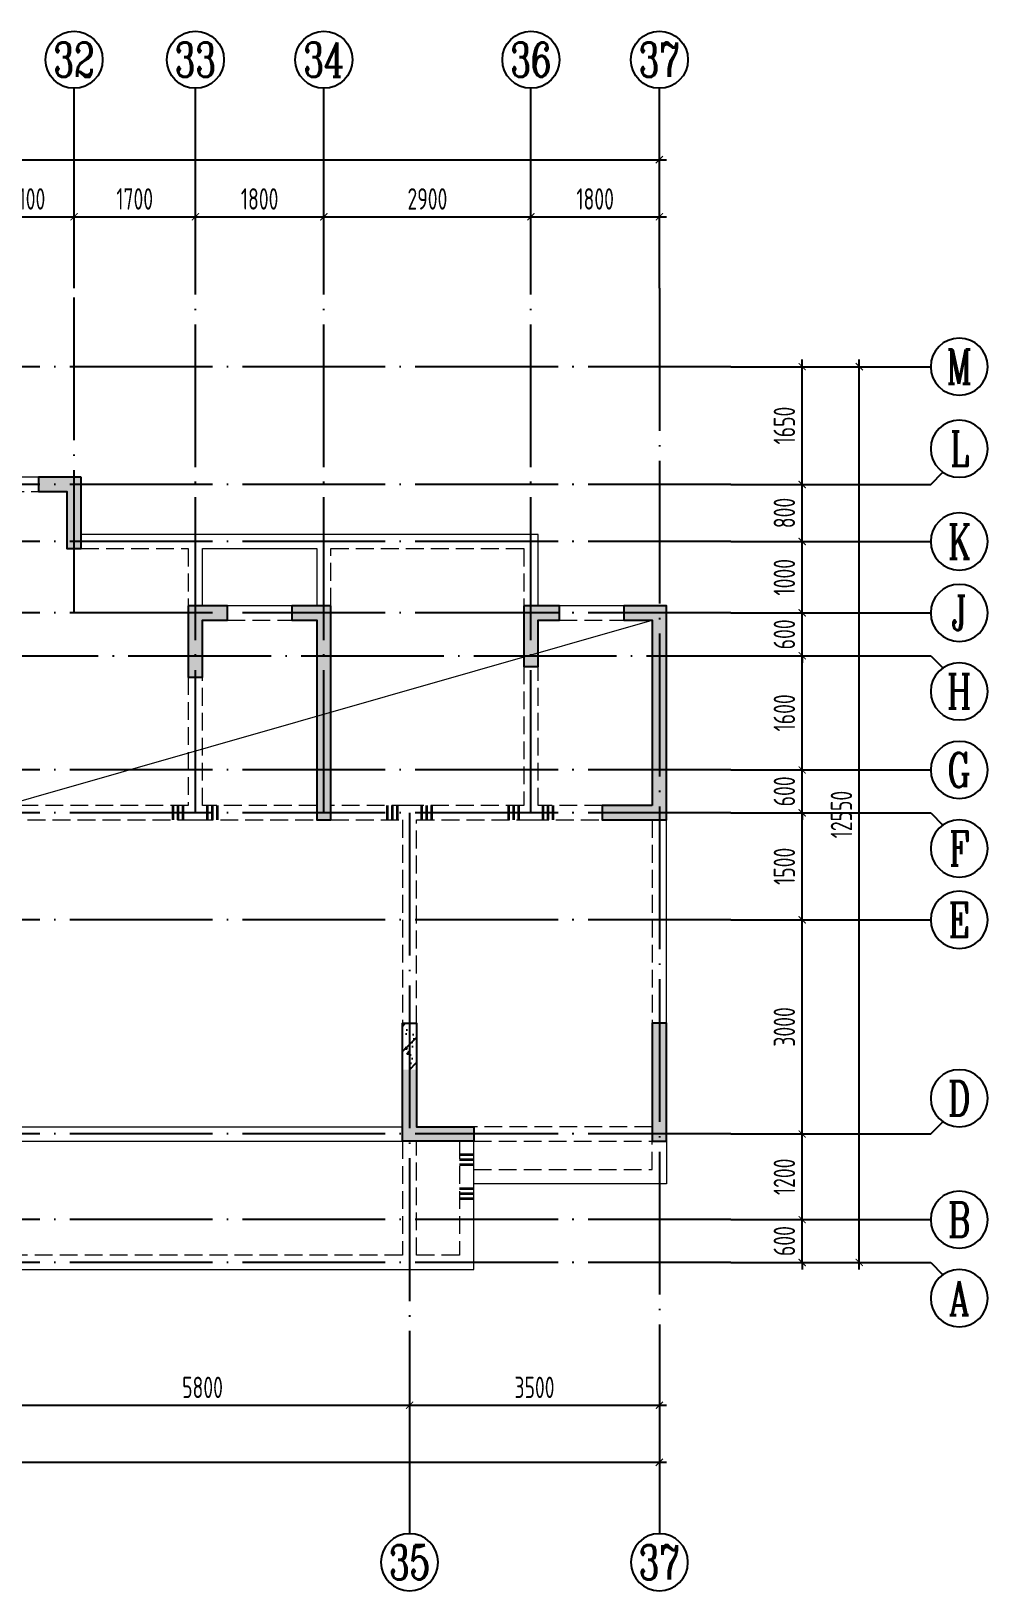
# Model space of a CAD drawing. Extents: x -668857 to 143095, y -247466 to 228182.
# Drawn here: x -56533 to -43133, y -152226 to -130376 of the extents above; entities that cross this region are included whole.
import ezdxf
from ezdxf.enums import TextEntityAlignment as Align

# ---------------------------------------------------------------- set-up
doc = ezdxf.new("R2010")
doc.units = 0
doc.header["$LTSCALE"] = 1000
doc.linetypes.add('DASH', pattern=[0.35, 0.25, -0.1])
doc.linetypes.add('DOTE', pattern=[2.42, 2, -0.2, 0.02, -0.2])
doc.layers.get('0').update_dxf_attribs({"linetype": 'CONTINUOUS'})
doc.layers.get('DEFPOINTS').update_dxf_attribs({"linetype": 'CONTINUOUS'})
for name, color, linetype in [('A-AXIS', 1, 'CONTINUOUS'), ('A-DOTE', 10, 'DOTE'), ('AXIS_NUM', 7, 'CONTINUOUS'), ('HATCH', 8, 'CONTINUOUS'), ('S-L主梁线', 4, 'DASH'), ('S-L梁编号', 6, 'CONTINUOUS'), ('S-Q墙填充', 252, 'CONTINUOUS'), ('S-Q墙实线', 6, 'CONTINUOUS'), ('S-Y一般标注', 3, 'CONTINUOUS')]:
    doc.layers.add(name, color=color, linetype=linetype)
doc.layers.add('梁附加箍筋', color=1, linetype='CONTINUOUS', lineweight=35)
doc.styles.add('TSSD_Axis', font='complex.shx', dxfattribs={"width": 0.7, "bigfont": 'hztxt.shx'})
doc.styles.add('TSSD_DIMENSION', font='Tssdeng.shx', dxfattribs={"width": 0.7, "bigfont": 'tssdchn.shx'})
doc.dimstyles.new('TSSD_100_100', dxfattribs={"dimtxt": 300, "dimasz": 100, "dimexe": 100, "dimexo": 250, "dimgap": 100, "dimtad": 1, "dimdec": 0, "dimzin": 0, "dimdsep": 46, "dimtxsty": 'TSSD_DIMENSION', "dimblk": 'ARCHTICK', "dimcen": 0, "dimdle": 100, "dimclrt": 7, "dimadec": 0, "dimazin": 0, "dimtfac": 1, "dimtdec": 0, "dimtix": 1, "dimtmove": 2, "dimatfit": 3, "dimldrblk": 'ARCHTICK', "dimfxl": 0, "dimtolj": 1, "dimtzin": 0, "dimarcsym": 0})

# ---------------------------------------------------------------- blocks, each defined once
blk = doc.blocks.new('ts_axno')
at = {"color": 0, "linetype": 'ByBlock', "lineweight": -2}
blk.add_circle((0, 0), 0.5, dxfattribs=at)
at = {"color": 0, "linetype": 'ByBlock', "lineweight": -2, "style": 'TSSD_Axis', "width": 0.7}
blk.add_attdef('A', text='', height=0.6, dxfattribs=at).set_placement((0, 0), align=Align.MIDDLE_CENTER)
blk = doc.blocks.new('_ArchTick')
at = {"color": 0, "linetype": 'ByBlock', "const_width": 0.15}
blk.add_lwpolyline([(-0.5, -0.5), (0.5, 0.5)], dxfattribs=at)
blk = doc.blocks.new('*D114')
at = {"layer": 'DEFPOINTS', "color": 0}
for p in [(46400, 19250), (44300, 18250), (46400, 18250)]:
    blk.add_point(p, dxfattribs=at)
at = {"layer": 'S-Y一般标注', "color": 0, "lineweight": -2}
for p, q in [((44200, 19250), (46500, 19250)), ((44300, 18500), (44300, 19350)), ((46400, 18500), (46400, 19350))]:
    blk.add_line(p, q, dxfattribs=at)
at = {"layer": 'S-Y一般标注', "color": 0, "lineweight": -2, "xscale": 100, "yscale": 100, "zscale": 100, "rotation": 180}
blk.add_blockref('_ArchTick', (44300, 19250), dxfattribs=at)
at = {"layer": 'S-Y一般标注', "color": 0, "lineweight": -2, "xscale": 100, "yscale": 100, "zscale": 100}
blk.add_blockref('_ArchTick', (46400, 19250), dxfattribs=at)
at = {"layer": 'S-Y一般标注', "color": 7, "insert": (45742, 19500), "char_height": 300, "attachment_point": 5, "style": 'TSSD_DIMENSION'}
blk.add_mtext('\\A1;2100', dxfattribs=at)
blk = doc.blocks.new('*D115')
at = {"layer": 'DEFPOINTS', "color": 0}
for p in [(48100, 19250), (46400, 18250), (48100, 18250)]:
    blk.add_point(p, dxfattribs=at)
at = {"layer": 'S-Y一般标注', "color": 0, "lineweight": -2}
for p, q in [((46300, 19250), (48200, 19250)), ((46400, 18500), (46400, 19350)), ((48100, 18500), (48100, 19350))]:
    blk.add_line(p, q, dxfattribs=at)
at = {"layer": 'S-Y一般标注', "color": 0, "lineweight": -2, "xscale": 100, "yscale": 100, "zscale": 100, "rotation": 180}
blk.add_blockref('_ArchTick', (46400, 19250), dxfattribs=at)
at = {"layer": 'S-Y一般标注', "color": 0, "lineweight": -2, "xscale": 100, "yscale": 100, "zscale": 100}
blk.add_blockref('_ArchTick', (48100, 19250), dxfattribs=at)
at = {"layer": 'S-Y一般标注', "color": 7, "insert": (47250, 19500), "char_height": 300, "attachment_point": 5, "style": 'TSSD_DIMENSION'}
blk.add_mtext('\\A1;1700', dxfattribs=at)
blk = doc.blocks.new('*D116')
at = {"layer": 'DEFPOINTS', "color": 0}
for p in [(49900, 19250), (48100, 18250), (49900, 18250)]:
    blk.add_point(p, dxfattribs=at)
at = {"layer": 'S-Y一般标注', "color": 0, "lineweight": -2}
for p, q in [((48000, 19250), (50000, 19250)), ((48100, 18500), (48100, 19350)), ((49900, 18500), (49900, 19350))]:
    blk.add_line(p, q, dxfattribs=at)
at = {"layer": 'S-Y一般标注', "color": 0, "lineweight": -2, "xscale": 100, "yscale": 100, "zscale": 100, "rotation": 180}
blk.add_blockref('_ArchTick', (48100, 19250), dxfattribs=at)
at = {"layer": 'S-Y一般标注', "color": 0, "lineweight": -2, "xscale": 100, "yscale": 100, "zscale": 100}
blk.add_blockref('_ArchTick', (49900, 19250), dxfattribs=at)
at = {"layer": 'S-Y一般标注', "color": 7, "insert": (49000, 19500), "char_height": 300, "attachment_point": 5, "style": 'TSSD_DIMENSION'}
blk.add_mtext('\\A1;1800', dxfattribs=at)
blk = doc.blocks.new('*D117')
at = {"layer": 'DEFPOINTS', "color": 0}
for p in [(52800, 19250), (49900, 18250), (52800, 18250)]:
    blk.add_point(p, dxfattribs=at)
at = {"layer": 'S-Y一般标注', "color": 0, "lineweight": -2}
for p, q in [((49800, 19250), (52900, 19250)), ((49900, 18500), (49900, 19350)), ((52800, 18500), (52800, 19350))]:
    blk.add_line(p, q, dxfattribs=at)
at = {"layer": 'S-Y一般标注', "color": 0, "lineweight": -2, "xscale": 100, "yscale": 100, "zscale": 100, "rotation": 180}
blk.add_blockref('_ArchTick', (49900, 19250), dxfattribs=at)
at = {"layer": 'S-Y一般标注', "color": 0, "lineweight": -2, "xscale": 100, "yscale": 100, "zscale": 100}
blk.add_blockref('_ArchTick', (52800, 19250), dxfattribs=at)
at = {"layer": 'S-Y一般标注', "color": 7, "insert": (51350, 19500), "char_height": 300, "attachment_point": 5, "style": 'TSSD_DIMENSION'}
blk.add_mtext('\\A1;2900', dxfattribs=at)
blk = doc.blocks.new('*D118')
at = {"layer": 'DEFPOINTS', "color": 0}
for p in [(54600, 19250), (52800, 18250), (54600, 18250)]:
    blk.add_point(p, dxfattribs=at)
at = {"layer": 'S-Y一般标注', "color": 0, "lineweight": -2}
for p, q in [((52700, 19250), (54700, 19250)), ((52800, 18500), (52800, 19350)), ((54600, 18500), (54600, 19350))]:
    blk.add_line(p, q, dxfattribs=at)
at = {"layer": 'S-Y一般标注', "color": 0, "lineweight": -2, "xscale": 100, "yscale": 100, "zscale": 100, "rotation": 180}
blk.add_blockref('_ArchTick', (52800, 19250), dxfattribs=at)
at = {"layer": 'S-Y一般标注', "color": 0, "lineweight": -2, "xscale": 100, "yscale": 100, "zscale": 100}
blk.add_blockref('_ArchTick', (54600, 19250), dxfattribs=at)
at = {"layer": 'S-Y一般标注', "color": 7, "insert": (53700, 19500), "char_height": 300, "attachment_point": 5, "style": 'TSSD_DIMENSION'}
blk.add_mtext('\\A1;1800', dxfattribs=at)
blk = doc.blocks.new('*D119')
at = {"layer": 'DEFPOINTS', "color": 0}
for p in [(54600, 20050), (4600, 18250), (54600, 18250)]:
    blk.add_point(p, dxfattribs=at)
at = {"layer": 'S-Y一般标注', "color": 0, "lineweight": -2}
for p, q in [((4600, 18500), (4600, 20150)), ((54600, 18500), (54600, 20150)), ((4500, 20050), (54700, 20050))]:
    blk.add_line(p, q, dxfattribs=at)
at = {"layer": 'S-Y一般标注', "color": 0, "lineweight": -2, "xscale": 100, "yscale": 100, "zscale": 100, "rotation": 180}
blk.add_blockref('_ArchTick', (4600, 20050), dxfattribs=at)
at = {"layer": 'S-Y一般标注', "color": 0, "lineweight": -2, "xscale": 100, "yscale": 100, "zscale": 100}
blk.add_blockref('_ArchTick', (54600, 20050), dxfattribs=at)
at = {"layer": 'S-Y一般标注', "color": 7, "insert": (29600, 20300), "char_height": 300, "attachment_point": 5, "style": 'TSSD_DIMENSION'}
blk.add_mtext('\\A1;50000', dxfattribs=at)
blk = doc.blocks.new('*D140')
at = {"layer": 'DEFPOINTS', "color": 0}
for p in [(45300, 3600), (51100, 3600), (51100, 2600)]:
    blk.add_point(p, dxfattribs=at)
at = {"layer": 'S-Y一般标注', "color": 0, "lineweight": -2}
for p, q in [((45300, 3350), (45300, 2500)), ((51100, 3350), (51100, 2500)), ((45200, 2600), (51200, 2600))]:
    blk.add_line(p, q, dxfattribs=at)
at = {"layer": 'S-Y一般标注', "color": 0, "lineweight": -2, "xscale": 100, "yscale": 100, "zscale": 100, "rotation": 180}
blk.add_blockref('_ArchTick', (45300, 2600), dxfattribs=at)
at = {"layer": 'S-Y一般标注', "color": 0, "lineweight": -2, "xscale": 100, "yscale": 100, "zscale": 100}
blk.add_blockref('_ArchTick', (51100, 2600), dxfattribs=at)
at = {"layer": 'S-Y一般标注', "color": 7, "insert": (48200, 2850), "char_height": 300, "attachment_point": 5, "style": 'TSSD_DIMENSION'}
blk.add_mtext('\\A1;5800', dxfattribs=at)
blk = doc.blocks.new('*D141')
at = {"layer": 'DEFPOINTS', "color": 0}
for p in [(51100, 3600), (54600, 3600), (54600, 2600)]:
    blk.add_point(p, dxfattribs=at)
at = {"layer": 'S-Y一般标注', "color": 0, "lineweight": -2}
for p, q in [((51100, 3350), (51100, 2500)), ((54600, 3350), (54600, 2500)), ((51000, 2600), (54700, 2600))]:
    blk.add_line(p, q, dxfattribs=at)
at = {"layer": 'S-Y一般标注', "color": 0, "lineweight": -2, "xscale": 100, "yscale": 100, "zscale": 100, "rotation": 180}
blk.add_blockref('_ArchTick', (51100, 2600), dxfattribs=at)
at = {"layer": 'S-Y一般标注', "color": 0, "lineweight": -2, "xscale": 100, "yscale": 100, "zscale": 100}
blk.add_blockref('_ArchTick', (54600, 2600), dxfattribs=at)
at = {"layer": 'S-Y一般标注', "color": 7, "insert": (52850, 2850), "char_height": 300, "attachment_point": 5, "style": 'TSSD_DIMENSION'}
blk.add_mtext('\\A1;3500', dxfattribs=at)
blk = doc.blocks.new('*D142')
at = {"layer": 'DEFPOINTS', "color": 0}
for p in [(4600, 3600), (54600, 3600), (54600, 1800)]:
    blk.add_point(p, dxfattribs=at)
at = {"layer": 'S-Y一般标注', "color": 0, "lineweight": -2}
for p, q in [((4600, 3350), (4600, 1700)), ((54600, 3350), (54600, 1700)), ((4500, 1800), (54700, 1800))]:
    blk.add_line(p, q, dxfattribs=at)
at = {"layer": 'S-Y一般标注', "color": 0, "lineweight": -2, "xscale": 100, "yscale": 100, "zscale": 100, "rotation": 180}
blk.add_blockref('_ArchTick', (4600, 1800), dxfattribs=at)
at = {"layer": 'S-Y一般标注', "color": 0, "lineweight": -2, "xscale": 100, "yscale": 100, "zscale": 100}
blk.add_blockref('_ArchTick', (54600, 1800), dxfattribs=at)
at = {"layer": 'S-Y一般标注', "color": 7, "insert": (29600, 2050), "char_height": 300, "attachment_point": 5, "style": 'TSSD_DIMENSION'}
blk.add_mtext('\\A1;50000', dxfattribs=at)
blk = doc.blocks.new('*D147')
at = {"layer": 'DEFPOINTS', "color": 0}
for p in [(55600, 5200), (56600, 5200), (55600, 4600)]:
    blk.add_point(p, dxfattribs=at)
at = {"layer": 'S-Y一般标注', "color": 0, "lineweight": -2}
for p, q in [((56600, 5200), (56600, 5300)), ((55850, 5200), (56700, 5200)), ((56600, 4600), (56600, 5200)), ((55850, 4600), (56700, 4600)), ((56600, 4600), (56600, 4500))]:
    blk.add_line(p, q, dxfattribs=at)
at = {"layer": 'S-Y一般标注', "color": 0, "lineweight": -2, "xscale": 100, "yscale": 100, "zscale": 100}
for p, rotation in [((56600, 5200), 270), ((56600, 4600), 90)]:
    blk.add_blockref('_ArchTick', p, dxfattribs=dict(at, rotation=rotation))
at = {"layer": 'S-Y一般标注', "color": 7, "insert": (56350, 4900), "char_height": 300, "attachment_point": 5, "rotation": 90, "style": 'TSSD_DIMENSION'}
blk.add_mtext('\\A1;600', dxfattribs=at)
blk = doc.blocks.new('*D148')
at = {"layer": 'DEFPOINTS', "color": 0}
for p in [(55600, 10900), (56600, 10900), (55600, 9400)]:
    blk.add_point(p, dxfattribs=at)
at = {"layer": 'S-Y一般标注', "color": 0, "lineweight": -2}
for p, q in [((56600, 9300), (56600, 11000)), ((55850, 10900), (56700, 10900)), ((55850, 9400), (56700, 9400))]:
    blk.add_line(p, q, dxfattribs=at)
at = {"layer": 'S-Y一般标注', "color": 0, "lineweight": -2, "xscale": 100, "yscale": 100, "zscale": 100}
for p, rotation in [((56600, 10900), 90), ((56600, 9400), 270)]:
    blk.add_blockref('_ArchTick', p, dxfattribs=dict(at, rotation=rotation))
at = {"layer": 'S-Y一般标注', "color": 7, "insert": (56350, 10150), "char_height": 300, "attachment_point": 5, "rotation": 90, "style": 'TSSD_DIMENSION'}
blk.add_mtext('\\A1;1500', dxfattribs=at)
blk = doc.blocks.new('*D149')
at = {"layer": 'DEFPOINTS', "color": 0}
for p in [(55600, 11500), (56600, 11500), (55600, 10900)]:
    blk.add_point(p, dxfattribs=at)
at = {"layer": 'S-Y一般标注', "color": 0, "lineweight": -2}
for p, q in [((56600, 11500), (56600, 11600)), ((55850, 11500), (56700, 11500)), ((56600, 10900), (56600, 11500)), ((55850, 10900), (56700, 10900)), ((56600, 10900), (56600, 10800))]:
    blk.add_line(p, q, dxfattribs=at)
at = {"layer": 'S-Y一般标注', "color": 0, "lineweight": -2, "xscale": 100, "yscale": 100, "zscale": 100}
for p, rotation in [((56600, 11500), 270), ((56600, 10900), 90)]:
    blk.add_blockref('_ArchTick', p, dxfattribs=dict(at, rotation=rotation))
at = {"layer": 'S-Y一般标注', "color": 7, "insert": (56350, 11200), "char_height": 300, "attachment_point": 5, "rotation": 90, "style": 'TSSD_DIMENSION'}
blk.add_mtext('\\A1;600', dxfattribs=at)
blk = doc.blocks.new('*D150')
at = {"layer": 'DEFPOINTS', "color": 0}
for p in [(55600, 13100), (56600, 13100), (55600, 11500)]:
    blk.add_point(p, dxfattribs=at)
at = {"layer": 'S-Y一般标注', "color": 0, "lineweight": -2}
for p, q in [((56600, 11400), (56600, 13200)), ((55850, 13100), (56700, 13100)), ((55850, 11500), (56700, 11500))]:
    blk.add_line(p, q, dxfattribs=at)
at = {"layer": 'S-Y一般标注', "color": 0, "lineweight": -2, "xscale": 100, "yscale": 100, "zscale": 100}
for p, rotation in [((56600, 13100), 90), ((56600, 11500), 270)]:
    blk.add_blockref('_ArchTick', p, dxfattribs=dict(at, rotation=rotation))
at = {"layer": 'S-Y一般标注', "color": 7, "insert": (56350, 12300), "char_height": 300, "attachment_point": 5, "rotation": 90, "style": 'TSSD_DIMENSION'}
blk.add_mtext('\\A1;1600', dxfattribs=at)
blk = doc.blocks.new('*D151')
at = {"layer": 'DEFPOINTS', "color": 0}
for p in [(55600, 13700), (56600, 13700), (55600, 13100)]:
    blk.add_point(p, dxfattribs=at)
at = {"layer": 'S-Y一般标注', "color": 0, "lineweight": -2}
for p, q in [((56600, 13700), (56600, 13800)), ((55850, 13700), (56700, 13700)), ((56600, 13100), (56600, 13700)), ((55850, 13100), (56700, 13100)), ((56600, 13100), (56600, 13000))]:
    blk.add_line(p, q, dxfattribs=at)
at = {"layer": 'S-Y一般标注', "color": 0, "lineweight": -2, "xscale": 100, "yscale": 100, "zscale": 100}
for p, rotation in [((56600, 13700), 270), ((56600, 13100), 90)]:
    blk.add_blockref('_ArchTick', p, dxfattribs=dict(at, rotation=rotation))
at = {"layer": 'S-Y一般标注', "color": 7, "insert": (56350, 13400), "char_height": 300, "attachment_point": 5, "rotation": 90, "style": 'TSSD_DIMENSION'}
blk.add_mtext('\\A1;600', dxfattribs=at)
blk = doc.blocks.new('*D152')
at = {"layer": 'DEFPOINTS', "color": 0}
for p in [(55600, 14700), (56600, 14700), (55600, 13700)]:
    blk.add_point(p, dxfattribs=at)
at = {"layer": 'S-Y一般标注', "color": 0, "lineweight": -2}
for p, q in [((55850, 14700), (56700, 14700)), ((56600, 13600), (56600, 14800)), ((55850, 13700), (56700, 13700))]:
    blk.add_line(p, q, dxfattribs=at)
at = {"layer": 'S-Y一般标注', "color": 0, "lineweight": -2, "xscale": 100, "yscale": 100, "zscale": 100}
for p, rotation in [((56600, 14700), 90), ((56600, 13700), 270)]:
    blk.add_blockref('_ArchTick', p, dxfattribs=dict(at, rotation=rotation))
at = {"layer": 'S-Y一般标注', "color": 7, "insert": (56350, 14200), "char_height": 300, "attachment_point": 5, "rotation": 90, "style": 'TSSD_DIMENSION'}
blk.add_mtext('\\A1;1000', dxfattribs=at)
blk = doc.blocks.new('*D153')
at = {"layer": 'DEFPOINTS', "color": 0}
for p in [(55600, 17150), (57400, 17150), (55600, 4600)]:
    blk.add_point(p, dxfattribs=at)
at = {"layer": 'S-Y一般标注', "color": 0, "lineweight": -2}
for p, q in [((55850, 17150), (57500, 17150)), ((57400, 4500), (57400, 17250)), ((55850, 4600), (57500, 4600))]:
    blk.add_line(p, q, dxfattribs=at)
at = {"layer": 'S-Y一般标注', "color": 0, "lineweight": -2, "xscale": 100, "yscale": 100, "zscale": 100}
for p, rotation in [((57400, 17150), 90), ((57400, 4600), 270)]:
    blk.add_blockref('_ArchTick', p, dxfattribs=dict(at, rotation=rotation))
at = {"layer": 'S-Y一般标注', "color": 7, "insert": (57150, 10875), "char_height": 300, "attachment_point": 5, "rotation": 90, "style": 'TSSD_DIMENSION'}
blk.add_mtext('\\A1;12550', dxfattribs=at)
blk = doc.blocks.new('*D154')
at = {"layer": 'DEFPOINTS', "color": 0}
for p in [(55600, 15500), (56600, 15500), (55600, 14700)]:
    blk.add_point(p, dxfattribs=at)
at = {"layer": 'S-Y一般标注', "color": 0, "lineweight": -2}
for p, q in [((56600, 14600), (56600, 15600)), ((55850, 15500), (56700, 15500)), ((55850, 14700), (56700, 14700))]:
    blk.add_line(p, q, dxfattribs=at)
at = {"layer": 'S-Y一般标注', "color": 0, "lineweight": -2, "xscale": 100, "yscale": 100, "zscale": 100}
for p, rotation in [((56600, 15500), 90), ((56600, 14700), 270)]:
    blk.add_blockref('_ArchTick', p, dxfattribs=dict(at, rotation=rotation))
at = {"layer": 'S-Y一般标注', "color": 7, "insert": (56350, 15100), "char_height": 300, "attachment_point": 5, "rotation": 90, "style": 'TSSD_DIMENSION'}
blk.add_mtext('\\A1;800', dxfattribs=at)
blk = doc.blocks.new('*D155')
at = {"layer": 'DEFPOINTS', "color": 0}
for p in [(55600, 6400), (56600, 6400), (55600, 5200)]:
    blk.add_point(p, dxfattribs=at)
at = {"layer": 'S-Y一般标注', "color": 0, "lineweight": -2}
for p, q in [((55850, 6400), (56700, 6400)), ((56600, 5100), (56600, 6500)), ((55850, 5200), (56700, 5200))]:
    blk.add_line(p, q, dxfattribs=at)
at = {"layer": 'S-Y一般标注', "color": 0, "lineweight": -2, "xscale": 100, "yscale": 100, "zscale": 100}
for p, rotation in [((56600, 6400), 90), ((56600, 5200), 270)]:
    blk.add_blockref('_ArchTick', p, dxfattribs=dict(at, rotation=rotation))
at = {"layer": 'S-Y一般标注', "color": 7, "insert": (56350, 5800), "char_height": 300, "attachment_point": 5, "rotation": 90, "style": 'TSSD_DIMENSION'}
blk.add_mtext('\\A1;1200', dxfattribs=at)
blk = doc.blocks.new('*D156')
at = {"layer": 'DEFPOINTS', "color": 0}
for p in [(55600, 9400), (56600, 9400), (55600, 6400)]:
    blk.add_point(p, dxfattribs=at)
at = {"layer": 'S-Y一般标注', "color": 0, "lineweight": -2}
for p, q in [((55850, 9400), (56700, 9400)), ((56600, 6300), (56600, 9500)), ((55850, 6400), (56700, 6400))]:
    blk.add_line(p, q, dxfattribs=at)
at = {"layer": 'S-Y一般标注', "color": 0, "lineweight": -2, "xscale": 100, "yscale": 100, "zscale": 100}
for p, rotation in [((56600, 9400), 90), ((56600, 6400), 270)]:
    blk.add_blockref('_ArchTick', p, dxfattribs=dict(at, rotation=rotation))
at = {"layer": 'S-Y一般标注', "color": 7, "insert": (56350, 7900), "char_height": 300, "attachment_point": 5, "rotation": 90, "style": 'TSSD_DIMENSION'}
blk.add_mtext('\\A1;3000', dxfattribs=at)
blk = doc.blocks.new('*D157')
at = {"layer": 'DEFPOINTS', "color": 0}
for p in [(55600, 17150), (56600, 17150), (55600, 15500)]:
    blk.add_point(p, dxfattribs=at)
at = {"layer": 'S-Y一般标注', "color": 0, "lineweight": -2}
for p, q in [((55850, 17150), (56700, 17150)), ((56600, 15400), (56600, 17250)), ((55850, 15500), (56700, 15500))]:
    blk.add_line(p, q, dxfattribs=at)
at = {"layer": 'S-Y一般标注', "color": 0, "lineweight": -2, "xscale": 100, "yscale": 100, "zscale": 100}
for p, rotation in [((56600, 17150), 90), ((56600, 15500), 270)]:
    blk.add_blockref('_ArchTick', p, dxfattribs=dict(at, rotation=rotation))
at = {"layer": 'S-Y一般标注', "color": 7, "insert": (56350, 16325), "char_height": 300, "attachment_point": 5, "rotation": 90, "style": 'TSSD_DIMENSION'}
blk.add_mtext('\\A1;1650', dxfattribs=at)
blk = doc.blocks.new('20210808.03393248')
at = {"layer": 'HATCH'}
h = blk.add_hatch(dxfattribs=at)
h.set_pattern_fill('ARMORED', color=252, scale=50, style=0)
h.set_pattern_definition([(50, (0, 0), (358.6301, -31.37607), [37.5, -412.5]), (355, (0, 0), (-69.3757, 376.0961), [30, -330]), (100.4514, (29.9, -2.6), (289.2547, 344.7198), [31.8701, -350.57106]), (46.1842, (0, 100), (533.6205, -82.7595), [56.25, -618.75]), (96.6356, (44.47, 93.1), (467.3314, 487.059), [47.8051, -525.8565]), (351.1842, (0, 100), (467.331, 487.0593), [45, -495]), (21, (50, 75), (298.4535, -201.30945), [37.5, -412.5]), (326, (50, 75), (121.6577, 362.575), [30, -330]), (71.4514, (74.87, 58.22), (420.1113, 161.26525), [31.8701, -350.57106]), (37.5, (0, 0), (6.07993, 166.44693), [0, -326, 0, -335, 0, -331.25]), (7.5, (0, 0), (131.53477, 197.20586), [0, -191, 0, -318.5, 0, -126.25]), (327.5, (-111.5, 0), (266.91122, -11.27744), [0, -125, 0, -390, 0, -517.5]), (317.5, (-161.5, 0), (291.5931, 50.0525), [0, -162.5, 0, -259, 0, -367.5]), (45, (0, 0), (-176.7767, 176.7767), [])])
h.paths.add_polyline_path([(120660, -101270), (120460, -101270), (120460, -101920), (120660, -101920)])
at = {"layer": 'S-Q墙填充'}
h = blk.add_hatch(color=252, dxfattribs=at)
h.dxf.hatch_style = 1
h.paths.add_polyline_path([(115960, -93620), (115361, -93620), (115361, -93820), (115760, -93820), (115760, -94620), (115960, -94620)])
h = blk.add_hatch(color=252, dxfattribs=at)
h.dxf.hatch_style = 1
h.paths.add_polyline_path([(117460, -95420), (117460, -96420), (117660, -96420), (117660, -95620), (118010, -95620), (118010, -95420)])
h = blk.add_hatch(color=252, dxfattribs=at)
h.dxf.hatch_style = 1
h.paths.add_polyline_path([(119460, -95420), (118910, -95420), (118910, -95620), (119260, -95620), (119260, -98420), (119460, -98420)])
h = blk.add_hatch(color=252, dxfattribs=at)
h.dxf.hatch_style = 1
h.paths.add_polyline_path([(122160, -95420), (122160, -96270), (122360, -96270), (122360, -95620), (122660, -95620), (122660, -95420)])
h = blk.add_hatch(color=252, dxfattribs=at)
h.dxf.hatch_style = 1
h.paths.add_polyline_path([(123960, -98220), (123260, -98220), (123260, -98420), (124160, -98420), (124160, -95420), (123560, -95420), (123560, -95620), (123960, -95620)])
h = blk.add_hatch(color=252, dxfattribs=at)
h.dxf.hatch_style = 1
h.paths.add_polyline_path([(124160, -102920), (124160, -101270), (123960, -101270), (123960, -102920)])
h = blk.add_hatch(color=252, dxfattribs=at)
h.dxf.hatch_style = 1
h.paths.add_polyline_path([(120460, -101920), (120660, -101920), (120660, -102720), (121360, -102720), (121460, -102720), (121460, -102920), (121360, -102920), (120460, -102920)])
at = {"layer": 'S-L主梁线', "linetype": 'ByBlock', "lineweight": 18}
for p, q in [((115361, -93620), (113861, -93620)), ((117560, -94420), (115960, -94420)), ((119360, -94420), (117560, -94420)), ((122360, -94420), (119360, -94420)), ((122360, -95420), (122360, -94420)), ((117660, -94620), (119260, -94620)), ((117660, -95420), (117660, -94620)), ((119260, -94620), (119260, -95420)), ((118910, -95420), (118010, -95420)), ((123560, -95420), (122660, -95420)), ((124160, -101270), (124160, -98420)), ((114860, -102720), (120460, -102720)), ((114860, -102920), (120460, -102920)), ((121460, -104720), (121460, -102920)), ((124160, -102920), (124160, -103520)), ((124160, -103520), (121460, -103520)), ((102560, -104720), (120560, -104720)), ((120560, -104720), (121460, -104720))]:
    blk.add_line(p, q, dxfattribs=at)
at = {"layer": 'S-L主梁线', "linetype": 'DASH', "lineweight": 18}
for p, q in [((113861, -93820), (115361, -93820)), ((115960, -94620), (117460, -94620)), ((117460, -94620), (117460, -95420)), ((119460, -94620), (122160, -94620)), ((119460, -95420), (119460, -94620)), ((122160, -94620), (122160, -95420)), ((118010, -95620), (118910, -95620)), ((122660, -95620), (123560, -95620)), ((122160, -96270), (122160, -98220)), ((122360, -98220), (122360, -96270)), ((117460, -96420), (117460, -98220)), ((117660, -98220), (117660, -96420)), ((117460, -98220), (114860, -98220)), ((119260, -98220), (117660, -98220)), ((120560, -98220), (119460, -98220)), ((122160, -98220), (120560, -98220)), ((123260, -98220), (122360, -98220)), ((114860, -98420), (117560, -98420)), ((117560, -98420), (119260, -98420)), ((119460, -98420), (120460, -98420)), ((120460, -98420), (120460, -101270)), ((120660, -98420), (122260, -98420)), ((120660, -101270), (120660, -98420)), ((122260, -98420), (123260, -98420)), ((123960, -98420), (123960, -101270)), ((123960, -102720), (121460, -102720)), ((120460, -102920), (120460, -104520)), ((120660, -104520), (120660, -102920)), ((121260, -102920), (121260, -104520)), ((121460, -102920), (123960, -102920)), ((123960, -103320), (123960, -102920)), ((121460, -103320), (123960, -103320)), ((120460, -104520), (114860, -104520)), ((121260, -104520), (120660, -104520))]:
    blk.add_line(p, q, dxfattribs=at)
at = {"layer": 'S-Q墙实线'}
for points in [[(115960, -93620), (115361, -93620), (115361, -93820), (115760, -93820), (115760, -94620), (115960, -94620)], [(117460, -95420), (117460, -96420), (117660, -96420), (117660, -95620), (118010, -95620), (118010, -95420)], [(119460, -95420), (118910, -95420), (118910, -95620), (119260, -95620), (119260, -98420), (119460, -98420)], [(122160, -95420), (122160, -96270), (122360, -96270), (122360, -95620), (122660, -95620), (122660, -95420)], [(123960, -98220), (123260, -98220), (123260, -98420), (124160, -98420), (124160, -95420), (123560, -95420), (123560, -95620), (123960, -95620)], [(124160, -102920), (124160, -101270), (123960, -101270), (123960, -102920)]]:
    blk.add_lwpolyline(points, close=True, dxfattribs=at)
blk.add_lwpolyline([(121360, -102720), (121460, -102720), (121460, -102920), (121360, -102920), (120460, -102920), (120460, -101270), (120660, -101270), (120660, -102720), (121360, -102720)], dxfattribs=at)
blk = doc.blocks.new('20210726.16395156')
at = {"layer": 'A-AXIS'}
for p, q in [((46400, 18249.9), (46400, 21049.9)), ((48100, 18249.9), (48100, 21049.9)), ((49900, 18249.9), (49900, 21049.9)), ((52800, 18249.9), (52800, 21049.9)), ((54600, 18249.9), (54600, 21049.9)), ((55600, 17150), (58400, 17150)), ((58400, 15500), (58571.6, 15671.7)), ((55600, 15500), (58400, 15500)), ((55600, 14700), (58400, 14700)), ((55600, 13700), (58400, 13700)), ((55600, 13100.3), (58400, 13100.3)), ((58400, 13100.3), (58571.6, 12928.7)), ((55600, 11500), (58400, 11500)), ((55600, 10900), (58400, 10900)), ((58400, 10900), (58571.6, 10728.4)), ((55600, 9400), (58400, 9400)), ((58400, 6400), (58571.6, 6571.7)), ((55600, 6400), (58400, 6400)), ((55600, 5200), (58400, 5200)), ((55600, 4600), (58400, 4600)), ((58400, 4600), (58571.6, 4428.4)), ((51100, 3600), (51100, 800)), ((54600, 3600), (54600, 800))]:
    blk.add_line(p, q, dxfattribs=at)
at = {"layer": 'A-DOTE'}
for p, q in [((46400, 13700), (46400, 18249.9)), ((48100, 10900), (48100, 18249.9)), ((49900, 10900), (49900, 18249.9)), ((52800, 10900), (52800, 18249.9)), ((54600, 18249.9), (54600, 3600)), ((55600, 17150), (3600, 17150)), ((55600, 15500), (3600, 15500)), ((55600, 14700), (3600, 14700)), ((55600, 13700), (3600, 13700)), ((3600, 13100.3), (55600, 13100.3)), ((55600, 11500), (3600, 11500)), ((55600, 10900), (3600, 10900)), ((51100, 10900), (51100, 3600)), ((55600, 9400), (3600, 9400)), ((55600, 6400), (3600, 6400)), ((55600, 5200), (3600, 5200)), ((55600, 4600), (3600, 4600))]:
    blk.add_line(p, q, dxfattribs=at)
at = {"layer": 'A-AXIS'}
ref = blk.add_blockref('ts_axno', (46400, 21449.9), dxfattribs=dict(at, xscale=800, yscale=800, zscale=800))
ref.add_attrib('19', '32', dxfattribs={"layer": 'AXIS_NUM', "height": 480, "style": 'TSSD_Axis', "width": 0.7}).set_placement((46400, 21449.9), align=Align.MIDDLE_CENTER)
ref = blk.add_blockref('ts_axno', (48100, 21449.9), dxfattribs=dict(at, xscale=800, yscale=800, zscale=800))
ref.add_attrib('20', '33', dxfattribs={"layer": 'AXIS_NUM', "height": 480, "style": 'TSSD_Axis', "width": 0.7}).set_placement((48100, 21449.9), align=Align.MIDDLE_CENTER)
ref = blk.add_blockref('ts_axno', (49900, 21449.9), dxfattribs=dict(at, xscale=800, yscale=800, zscale=800))
ref.add_attrib('21', '34', dxfattribs={"layer": 'AXIS_NUM', "height": 480, "style": 'TSSD_Axis', "width": 0.7}).set_placement((49900, 21449.9), align=Align.MIDDLE_CENTER)
ref = blk.add_blockref('ts_axno', (52800, 21449.9), dxfattribs=dict(at, xscale=800, yscale=800, zscale=800))
ref.add_attrib('22', '36', dxfattribs={"layer": 'AXIS_NUM', "height": 480, "style": 'TSSD_Axis', "width": 0.7}).set_placement((52800, 21449.9), align=Align.MIDDLE_CENTER)
ref = blk.add_blockref('ts_axno', (54600, 21449.9), dxfattribs=dict(at, xscale=800, yscale=800, zscale=800))
ref.add_attrib('23', '37', dxfattribs={"layer": 'AXIS_NUM', "height": 480, "style": 'TSSD_Axis', "width": 0.7}).set_placement((54600, 21449.9), align=Align.MIDDLE_CENTER)
ref = blk.add_blockref('ts_axno', (58800, 17150), dxfattribs=dict(at, xscale=-800, yscale=800, zscale=800))
ref.add_attrib('G', 'M', dxfattribs={"layer": 'AXIS_NUM', "height": 480, "style": 'TSSD_Axis', "width": 0.7}).set_placement((58800, 17150), align=Align.MIDDLE_CENTER)
ref = blk.add_blockref('ts_axno', (58800, 16000), dxfattribs=dict(at, xscale=-800, yscale=800, zscale=800))
ref.add_attrib('G', 'L', dxfattribs={"layer": 'AXIS_NUM', "height": 480, "style": 'TSSD_Axis', "width": 0.7}).set_placement((58800, 16000), align=Align.MIDDLE_CENTER)
ref = blk.add_blockref('ts_axno', (58800, 14700), dxfattribs=dict(at, xscale=-800, yscale=800, zscale=800))
ref.add_attrib('G', 'K', dxfattribs={"layer": 'AXIS_NUM', "height": 480, "style": 'TSSD_Axis', "width": 0.7}).set_placement((58800, 14700), align=Align.MIDDLE_CENTER)
ref = blk.add_blockref('ts_axno', (58800, 13700), dxfattribs=dict(at, xscale=-800, yscale=800, zscale=800))
ref.add_attrib('G', 'J', dxfattribs={"layer": 'AXIS_NUM', "height": 480, "style": 'TSSD_Axis', "width": 0.7}).set_placement((58800, 13700), align=Align.MIDDLE_CENTER)
ref = blk.add_blockref('ts_axno', (58800, 12600.3), dxfattribs=dict(at, xscale=-800, yscale=800, zscale=800))
ref.add_attrib('C', 'H', dxfattribs={"layer": 'AXIS_NUM', "height": 480, "style": 'TSSD_Axis', "width": 0.7}).set_placement((58800, 12600.3), align=Align.MIDDLE_CENTER)
ref = blk.add_blockref('ts_axno', (58800, 11500), dxfattribs=dict(at, xscale=-800, yscale=800, zscale=800))
ref.add_attrib('D', 'G', dxfattribs={"layer": 'AXIS_NUM', "height": 480, "style": 'TSSD_Axis', "width": 0.7}).set_placement((58800, 11500), align=Align.MIDDLE_CENTER)
ref = blk.add_blockref('ts_axno', (58800, 10400), dxfattribs=dict(at, xscale=-800, yscale=800, zscale=800))
ref.add_attrib('C', 'F', dxfattribs={"layer": 'AXIS_NUM', "height": 480, "style": 'TSSD_Axis', "width": 0.7}).set_placement((58800, 10400), align=Align.MIDDLE_CENTER)
ref = blk.add_blockref('ts_axno', (58800, 9400), dxfattribs=dict(at, xscale=-800, yscale=800, zscale=800))
ref.add_attrib('B', 'E', dxfattribs={"layer": 'AXIS_NUM', "height": 480, "style": 'TSSD_Axis', "width": 0.7}).set_placement((58800, 9400), align=Align.MIDDLE_CENTER)
ref = blk.add_blockref('ts_axno', (58800, 6900), dxfattribs=dict(at, xscale=-800, yscale=800, zscale=800, rotation=180))
ref.add_attrib('C', 'D', dxfattribs={"layer": 'AXIS_NUM', "height": 480, "style": 'TSSD_Axis', "width": 0.7}).set_placement((58800, 6900), align=Align.MIDDLE_CENTER)
ref = blk.add_blockref('ts_axno', (58800, 5200), dxfattribs=dict(at, xscale=-800, yscale=800, zscale=800))
ref.add_attrib('A', 'B', dxfattribs={"layer": 'AXIS_NUM', "height": 480, "style": 'TSSD_Axis', "width": 0.7}).set_placement((58800, 5200), align=Align.MIDDLE_CENTER)
ref = blk.add_blockref('ts_axno', (58800, 4100), dxfattribs=dict(at, xscale=-800, yscale=800, zscale=800))
ref.add_attrib('F', 'A', dxfattribs={"layer": 'AXIS_NUM', "height": 480, "style": 'TSSD_Axis', "width": 0.7}).set_placement((58800, 4100), align=Align.MIDDLE_CENTER)
ref = blk.add_blockref('ts_axno', (51100, 400), dxfattribs=dict(at, xscale=-800, yscale=800, zscale=800, rotation=180))
ref.add_attrib('22', '35', dxfattribs={"layer": 'AXIS_NUM', "height": 480, "style": 'TSSD_Axis', "width": 0.7}).set_placement((51100, 400), align=Align.MIDDLE_CENTER)
ref = blk.add_blockref('ts_axno', (54600, 400), dxfattribs=dict(at, xscale=-800, yscale=800, zscale=800, rotation=180))
ref.add_attrib('23', '37', dxfattribs={"layer": 'AXIS_NUM', "height": 480, "style": 'TSSD_Axis', "width": 0.7}).set_placement((54600, 400), align=Align.MIDDLE_CENTER)
at = {"layer": 'S-Y一般标注'}
for base, p1, p2, picture, middle in [((54600, 20049.9), (4600, 18249.9), (54600, 18249.9), '*D119', (29600, 20299.9)), ((48100, 19249.9), (46400, 18249.9), (48100, 18249.9), '*D115', (47250, 19499.9)), ((49900, 19249.9), (48100, 18249.9), (49900, 18249.9), '*D116', (49000, 19499.9)), ((52800, 19249.9), (49900, 18249.9), (52800, 18249.9), '*D117', (51350, 19499.9)), ((54600, 19249.9), (52800, 18249.9), (54600, 18249.9), '*D118', (53700, 19499.9)), ((54600, 1800), (4600, 3600), (54600, 3600), '*D142', (29600, 2050)), ((51100, 2600), (45300, 3600), (51100, 3600), '*D140', (48200, 2850)), ((54600, 2600), (51100, 3600), (54600, 3600), '*D141', (52850, 2850))]:
    dim = blk.add_linear_dim(base=base, p1=p1, p2=p2, dimstyle='TSSD_100_100', dxfattribs=at)
    dim.commit()
    dim.dimension.update_dxf_attribs({"geometry": picture, "text_midpoint": middle})
dim = blk.add_linear_dim(base=(46400, 19249.9), p1=(44300, 18249.9), p2=(46400, 18249.9), dimstyle='TSSD_100_100', dxfattribs=at)
dim.commit()
dim.dimension.update_dxf_attribs({"geometry": '*D114', "text_midpoint": (45741.9, 19499.9), "dimtype": 160})
for base, p1, p2, picture, middle in [((57400, 17150), (55600, 4600), (55600, 17150), '*D153', (57150, 10875)), ((56600, 17150), (55600, 15500), (55600, 17150), '*D157', (56350, 16325)), ((56600, 15500), (55600, 14700), (55600, 15500), '*D154', (56350, 15100)), ((56600, 14700), (55600, 13700), (55600, 14700), '*D152', (56350, 14200)), ((56600, 13700), (55600, 13100.3), (55600, 13700), '*D151', (56350, 13400.2)), ((56600, 13100.3), (55600, 11500), (55600, 13100.3), '*D150', (56350, 12300.2)), ((56600, 11500), (55600, 10900), (55600, 11500), '*D149', (56350, 11200)), ((56600, 10900), (55600, 9400), (55600, 10900), '*D148', (56350, 10150)), ((56600, 9400), (55600, 6400), (55600, 9400), '*D156', (56350, 7900)), ((56600, 6400), (55600, 5200), (55600, 6400), '*D155', (56350, 5800)), ((56600, 5200), (55600, 4600), (55600, 5200), '*D147', (56350, 4900))]:
    dim = blk.add_linear_dim(base=base, p1=p1, p2=p2, angle=90, dimstyle='TSSD_100_100', dxfattribs=at)
    dim.commit()
    dim.dimension.update_dxf_attribs({"geometry": picture, "text_midpoint": middle})

msp = doc.modelspace()

# ---------------------------------------------------------------- linework, layer by layer
at = {"layer": 'S-L梁编号', "lineweight": 18}
msp.add_lwpolyline([(-72633.1, -145725.54), (-47833.09, -138625.54)], dxfattribs=at)
at = {"layer": '梁附加箍筋', "lineweight": 35}
for p, q in [((-54543.1, -141425.54), (-54543.1, -141225.54)), ((-54473.1, -141425.54), (-54473.1, -141225.54)), ((-54403.1, -141425.54), (-54403.1, -141225.54)), ((-54063.1, -141425.54), (-54063.1, -141225.54)), ((-53993.1, -141425.54), (-53993.1, -141225.54)), ((-53923.1, -141425.54), (-53923.1, -141225.54)), ((-51543.1, -141425.54), (-51543.1, -141225.54)), ((-51473.1, -141425.54), (-51473.1, -141225.54)), ((-51403.1, -141425.54), (-51403.1, -141225.54)), ((-51063.1, -141425.54), (-51063.1, -141225.54)), ((-50993.1, -141425.54), (-50993.1, -141225.54)), ((-50923.1, -141425.54), (-50923.1, -141225.54)), ((-49843.1, -141425.54), (-49843.1, -141225.54)), ((-49773.1, -141425.54), (-49773.1, -141225.54)), ((-49703.1, -141425.54), (-49703.1, -141225.54)), ((-49363.1, -141425.54), (-49363.1, -141225.54)), ((-49293.1, -141425.54), (-49293.1, -141225.54)), ((-49223.1, -141425.54), (-49223.1, -141225.54)), ((-50333.03, -146115.54), (-50533.03, -146115.54)), ((-50333.03, -146185.54), (-50533.03, -146185.54)), ((-50333.03, -146255.54), (-50533.03, -146255.54)), ((-50333.03, -146595.54), (-50533.03, -146595.54)), ((-50333.03, -146665.54), (-50533.03, -146665.54)), ((-50333.03, -146735.54), (-50533.03, -146735.54))]:
    msp.add_line(p, q, dxfattribs=at)

# ---------------------------------------------------------------- block references
at = {"layer": 'A-DOTE'}
msp.add_blockref('20210726.16395156', (-102333.09, -152225.59), dxfattribs=at)
at = {"layer": 'S-Q墙填充'}
msp.add_blockref('20210808.03393248', (-171793.54, -43005.08), dxfattribs=at)

doc.saveas('drawing.dxf')
